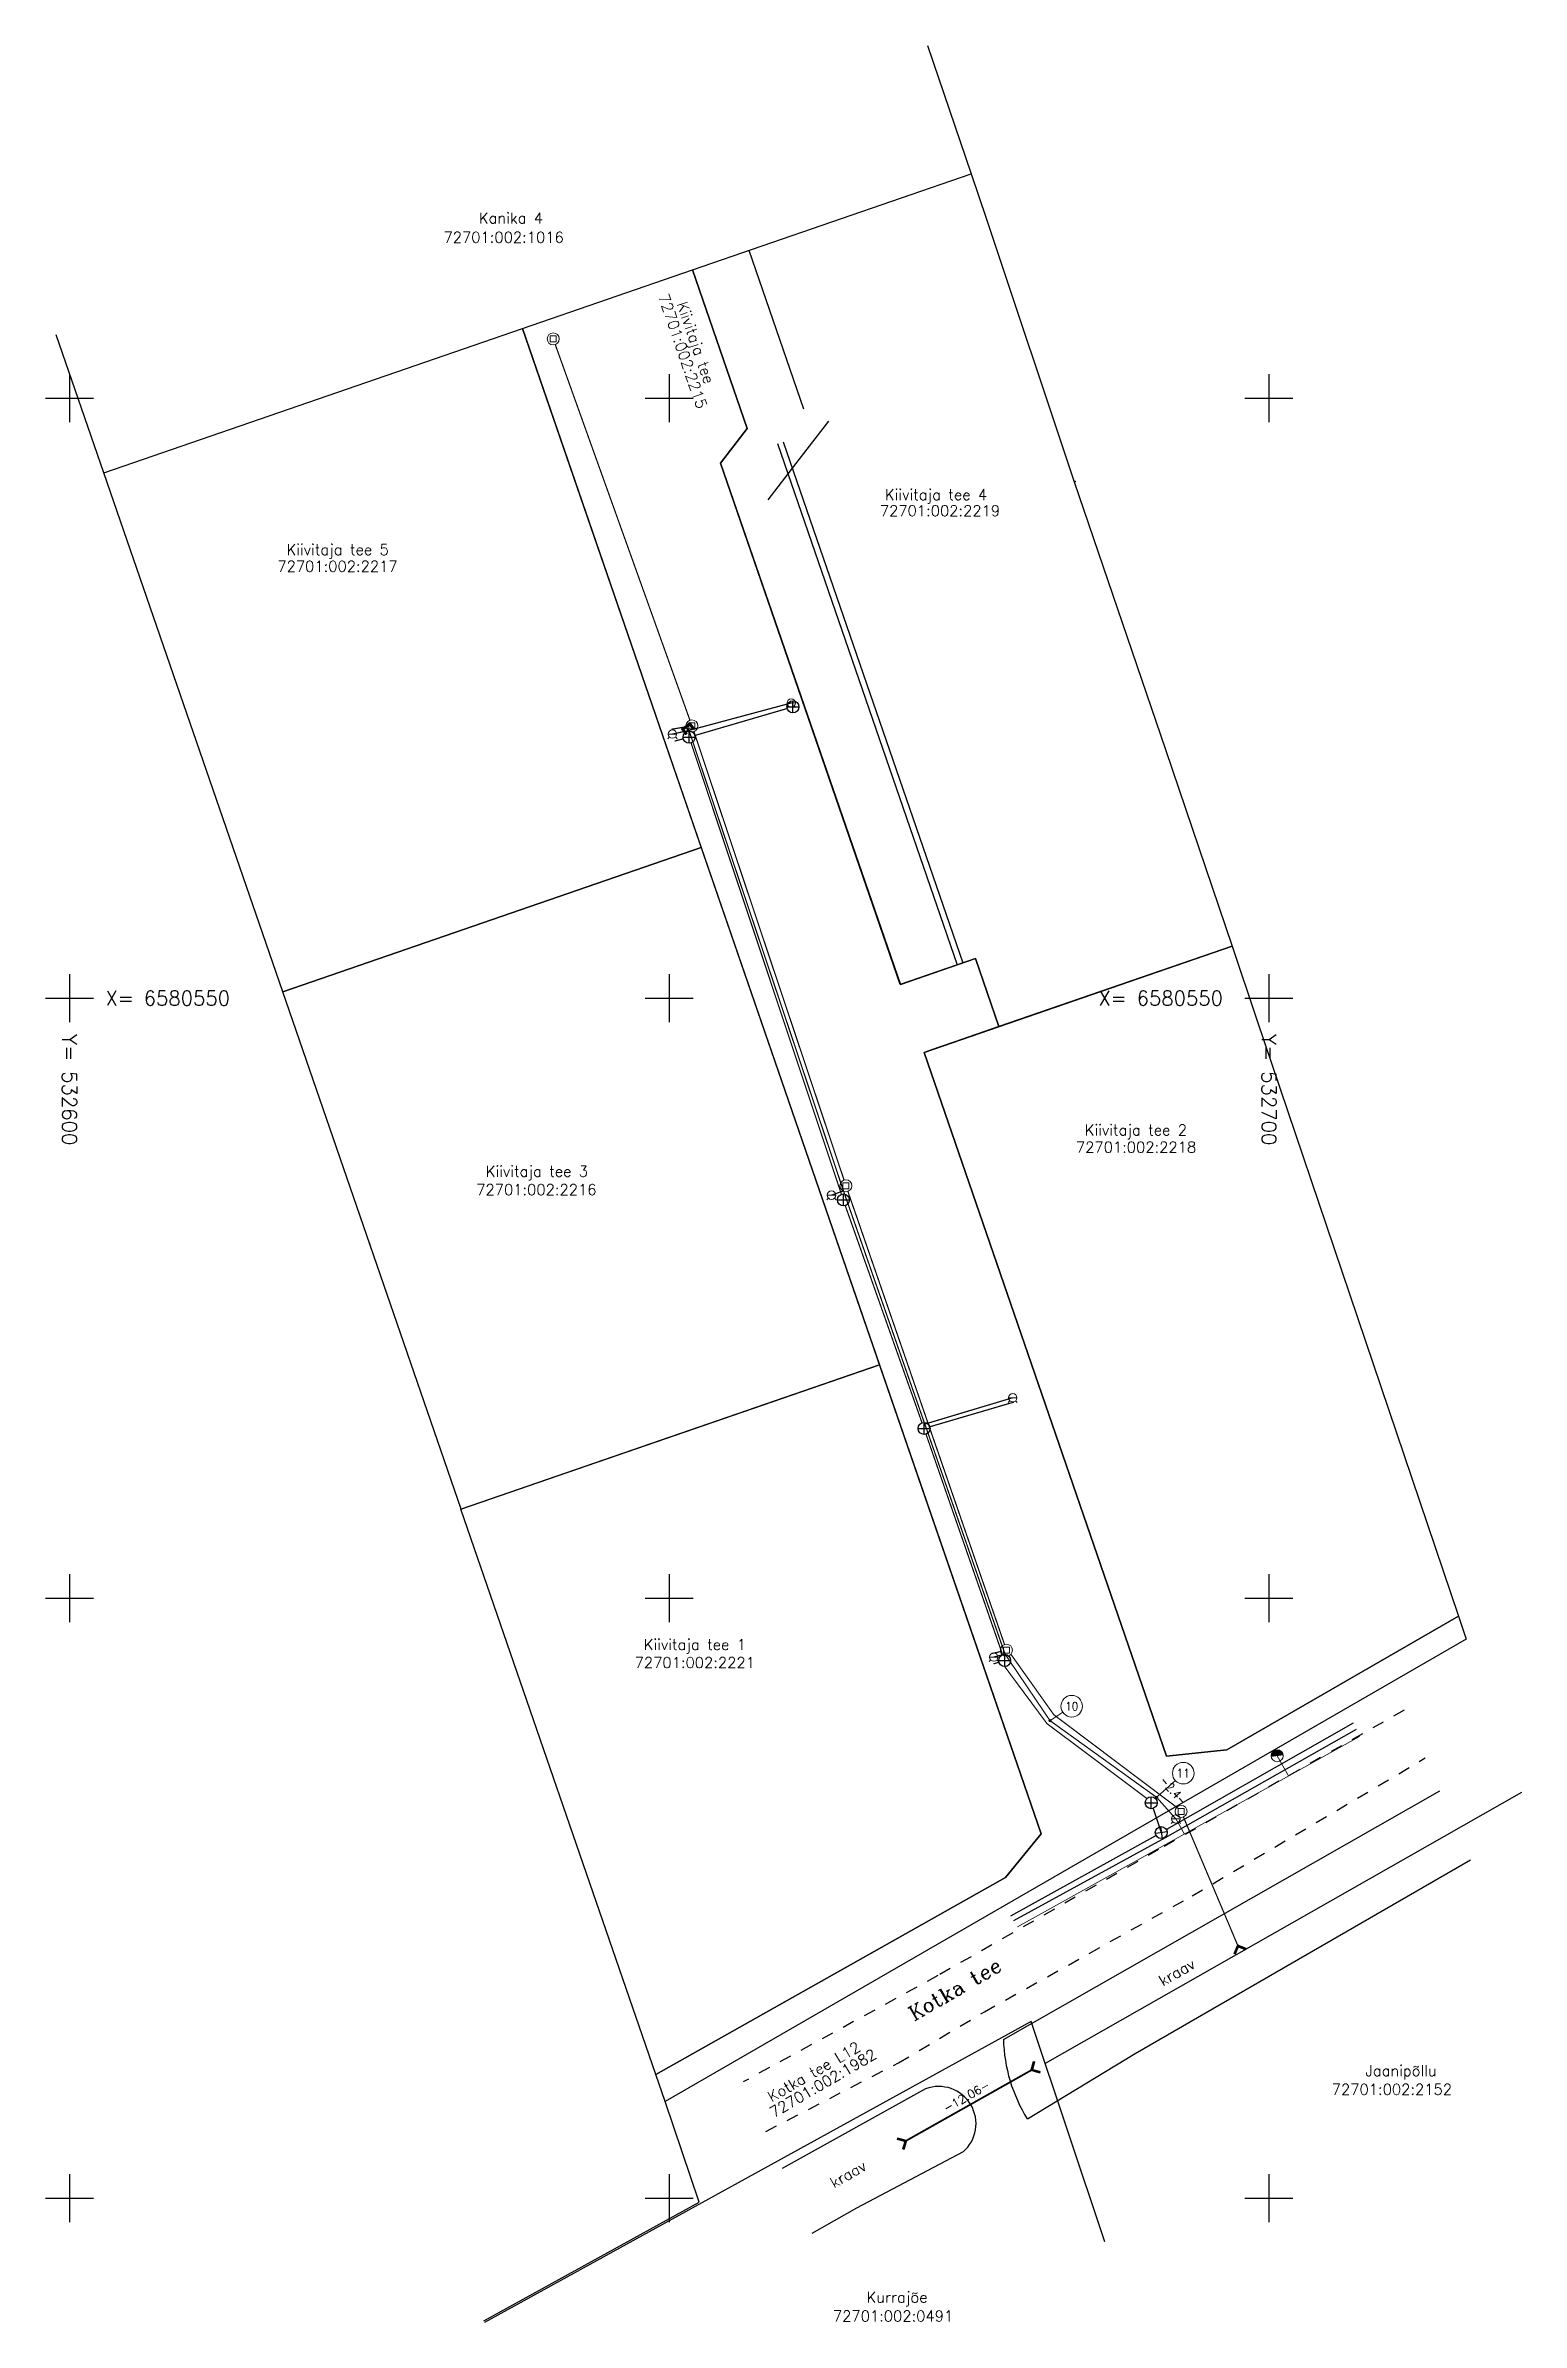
# Model space of a CAD drawing. Header units: metres. Extents: x 532598 to 532721, y 6580440 to 6580629.
import ezdxf
from ezdxf.enums import TextEntityAlignment as Align

# ---------------------------------------------------------------- set-up
doc = ezdxf.new("R2010")
doc.units = ezdxf.units.M
for name, pattern in [('KATASTRIPIIR', [0.02, 0.01, 0.01]), ('KRAAVIPERV', [0.02, 0.01, 0.01]), ('KRUUSKILL', [2, 1, -1]), ('TRUUP', [3.5, 2.5, -1])]:
    doc.linetypes.add(name, pattern=pattern)
doc.layers.get('0').update_dxf_attribs({"true_color": 0xffffff})
for name, color, linetype, lineweight, true_color in [('ABIJOONIS', 7, 'Continuous', 0, 0xffffff), ('DKAEV', 3, 'Continuous', 13, 0x00ff00), ('DTRASS', 3, 'Continuous', 13, 0x00ff00), ('VKAEV', 7, 'Continuous', 13, 0xffffff), ('VTRASS', 5, 'Continuous', 13, 0x0000ff)]:
    doc.layers.add(name, color=color, linetype=linetype, lineweight=lineweight, true_color=true_color)
for name, color, linetype, true_color in [('joonside', 7, 'Continuous', 0xffffff), ('KKAEV', 7, 'Continuous', 0xffffff), ('KTRASS', 1, 'Continuous', 0xff0000), ('PIIR', 7, 'Continuous', 0xcc6600), ('TEE', 7, 'Continuous', 0x00cc99), ('TRUUP', 6, 'Continuous', 0xff00ff), ('VEEKOGU', 5, 'Continuous', 0x0000ff), ('vork', 7, 'Continuous', 0x994c4c)]:
    doc.layers.add(name, color=color, linetype=linetype, true_color=true_color)
doc.styles.add('textstyle11', font='romans.shx')
doc.styles.add('textstyle12', font='romans.shx')
doc.styles.add('textstyle13', font='romans.shx')
doc.styles.add('textstyle142', font='romans')
doc.styles.add('textstyle15', font='romans.shx')
doc.styles.add('textstyle155', font='standard')
doc.styles.add('textstyle156', font='romanc')
doc.styles.add('textstyle157', font='romanc')
doc.styles.add('textstyle158', font='romanc')
doc.styles.add('textstyle159', font='romans')
doc.styles.add('textstyle160', font='romans')
doc.styles.add('textstyle161', font='standard')
doc.styles.add('textstyle162', font='standard')
doc.styles.add('textstyle163', font='romans')
doc.styles.add('textstyle164', font='romans')
doc.styles.add('textstyle165', font='romans')
doc.styles.add('textstyle166', font='romans')
doc.styles.add('textstyle44', font='romans')
doc.styles.add('textstyle45', font='romans')
doc.styles.add('textstyle46', font='romans')
doc.styles.add('textstyle47', font='romans')
doc.styles.add('textstyle48', font='romans')
doc.styles.add('textstyle49', font='romans')
doc.styles.add('textstyle50', font='romans')
doc.styles.add('textstyle51', font='romans')
doc.styles.add('textstyle52', font='romans')
doc.styles.add('textstyle53', font='romans')
doc.styles.add('textstyle54', font='romans')
doc.styles.add('textstyle55', font='romans')
doc.styles.add('textstyle56', font='romans')
doc.styles.add('textstyle57', font='romans')
doc.styles.add('textstyle58', font='romans')
doc.styles.add('textstyle59', font='romans')
doc.styles.add('textstyle60', font='romans')
doc.styles.add('textstyle61', font='romans')
doc.linetypes.add('-D-', pattern='A,10,-1.5,["D",textstyle12,S=1.4,R=0,X=-0.7,Y=-0.7],-1.5,10,-3', length=26)
doc.linetypes.add('-K-', pattern='A,10,-1.5,["K",textstyle11,S=1.4,R=0,X=-0.7,Y=-0.7],-1.5,10,-3', length=26)
doc.linetypes.add('-KS-', pattern='A,5,5,-1.5,["K",textstyle15,S=1.4,R=0,X=-0.7,Y=-0.7],-1.5,10,-3', length=26)
doc.linetypes.add('-V-', pattern='A,10,-1.5,["V",textstyle13,S=1.4,R=0,X=-0.7,Y=-0.7],-1.5,10,-3', length=26)

# ---------------------------------------------------------------- blocks, each defined once
blk = doc.blocks.new('VKORIS')
at = {"color": 0, "linetype": 'Continuous'}
for p, q in [((0, 4), (0, -4)), ((-4, 0), (4, 0))]:
    blk.add_line(p, q, dxfattribs=at)
blk = doc.blocks.new('KAKAEV')
at = {"color": 0, "linetype": 'Continuous'}
for p, q in [((-1, 0), (1, 0)), ((0, -1), (0, 1))]:
    blk.add_line(p, q, dxfattribs=at)
blk.add_circle((0, 0), 1, dxfattribs=at)
blk = doc.blocks.new('THYDRK')
at = {"color": 0}
blk.add_line((-1, 0), (1, 0), dxfattribs=at)
blk.add_lwpolyline([(-0.5, 0, 1, 1, 1), (0.5, 0, 1, 1, 0)], format="xyseb", dxfattribs=at)
blk.add_circle((0, 0), 1, dxfattribs=at)
blk = doc.blocks.new('DRKAEV')
at = {"color": 0, "linetype": 'Continuous'}
for p, q in [((-0.5, -0.5), (-0.5, 0.5)), ((-0.5, 0.5), (0.5, 0.5)), ((0.5, 0.5), (0.5, -0.5)), ((0.5, -0.5), (-0.5, -0.5))]:
    blk.add_line(p, q, dxfattribs=at)
blk.add_circle((0, 0), 1, dxfattribs=at)
blk = doc.blocks.new('VESIIB')
at = {"color": 0, "linetype": 'Continuous'}
for p, q in [((-0.7, 0), (0.7, 0)), ((-0.49, -0.49), (-0.77, -0.77)), ((0.49, -0.49), (0.77, -0.77))]:
    blk.add_line(p, q, dxfattribs=at)
blk.add_circle((0, 0), 0.7, dxfattribs=at)
blk = doc.blocks.new('TORVAL')
at = {"color": 0, "linetype": 'Continuous', "lineweight": 0}
for p, q in [((-1.1, 0.9), (-0.9, 1.1)), ((-0.2, 0), (-1.1, 0.9)), ((-1.09, 0.89), (-0.79, 0.99)), ((-1.05, 0.85), (-0.75, 0.95)), ((-1.04, 0.96), (-0.83, 1.03)), ((-1.01, 0.81), (-0.71, 0.91)), ((0, 0), (-1, 1)), ((-1, -1), (0, 0)), ((-0.97, 0.77), (-0.67, 0.87)), ((-0.96, 1.04), (-0.87, 1.07)), ((-0.93, 0.73), (-0.63, 0.83)), ((0.2, 0), (-0.9, 1.1)), ((-0.9, -1.1), (0.2, 0)), ((-0.89, 0.69), (-0.59, 0.79)), ((-0.86, 0.65), (-0.55, 0.75)), ((-0.82, 0.61), (-0.51, 0.71)), ((-0.78, 0.57), (-0.47, 0.67)), ((-0.74, 0.54), (-0.43, 0.64)), ((-0.7, 0.5), (-0.39, 0.6)), ((-0.66, 0.46), (-0.35, 0.56)), ((-0.62, 0.42), (-0.31, 0.52)), ((-0.58, 0.38), (-0.28, 0.48)), ((-0.54, 0.34), (-0.24, 0.44)), ((-0.5, 0.3), (-0.2, 0.4)), ((-0.46, 0.26), (-0.16, 0.36)), ((-0.42, 0.22), (-0.12, 0.32)), ((-0.4, -0.2), (0.2, 0)), ((-0.38, 0.18), (-0.08, 0.28)), ((-0.34, 0.14), (-0.04, 0.24)), ((-0.32, -0.12), (0.16, 0.04)), ((-0.3, 0.1), (0, 0.2)), ((-0.26, 0.06), (0.04, 0.16)), ((-0.24, -0.04), (0.12, 0.08)), ((-0.22, 0.02), (0.08, 0.12)), ((-1.1, -0.9), (-0.2, 0)), ((-1.1, -0.9), (-0.5, -0.7)), ((-1.1, -0.9), (-0.9, -1.1)), ((-1.06, -0.94), (-0.58, -0.78)), ((-1.02, -0.82), (-0.42, -0.63)), ((-1.02, -0.98), (-0.66, -0.86)), ((-0.98, -1.02), (-0.74, -0.94)), ((-0.95, -0.75), (-0.35, -0.55)), ((-0.94, -1.06), (-0.82, -1.02)), ((-0.87, -0.67), (-0.27, -0.47)), ((-0.79, -0.59), (-0.19, -0.39)), ((-0.71, -0.51), (-0.11, -0.31)), ((-0.63, -0.43), (-0.03, -0.23)), ((-0.55, -0.35), (0.05, -0.15)), ((-0.47, -0.27), (0.13, -0.08))]:
    blk.add_line(p, q, dxfattribs=at)
blk = doc.blocks.new('PIMIK')
at = {"color": 0, "linetype": 'Continuous', "lineweight": 0}
for p, q in [((-0.15, 0.9), (1, 0.9)), ((-0.15, -0.9), (-0.15, 0.9)), ((-0.15, 0.32), (0.42, 0.9)), ((-0.15, 0.4), (0.35, 0.9)), ((-0.15, 0.47), (0.28, 0.9)), ((-0.15, 0.54), (0.21, 0.9)), ((-0.15, 0.61), (0.14, 0.9)), ((-0.15, 0.68), (0.07, 0.9)), ((-0.15, 0.75), (0, 0.9)), ((-0.15, 0.82), (-0.07, 0.9)), ((-0.15, 0.89), (-0.14, 0.9)), ((-0.15, 0.25), (0.15, 0.55)), ((-0.15, 0.18), (0.15, 0.48)), ((-0.15, 0.11), (0.15, 0.41)), ((-0.15, 0.04), (0.15, 0.34)), ((-0.15, -0.03), (0.15, 0.27)), ((-0.15, -0.1), (0.15, 0.2)), ((-0.15, -0.17), (0.15, 0.13)), ((-0.15, -0.24), (0.15, 0.06)), ((0, -0.75), (0, 0.75)), ((0, 0.75), (1, 0.75)), ((0.15, 0.6), (1, 0.6)), ((0.15, -0.6), (0.15, 0.6)), ((0.2, 0.6), (0.49, 0.9)), ((0.27, 0.6), (0.56, 0.9)), ((0.34, 0.6), (0.63, 0.9)), ((0.41, 0.6), (0.71, 0.9)), ((0.48, 0.6), (0.78, 0.9)), ((0.55, 0.6), (0.85, 0.9)), ((0.62, 0.6), (0.92, 0.9)), ((0.69, 0.6), (0.99, 0.9)), ((0.76, 0.6), (1, 0.84)), ((0.83, 0.6), (1, 0.77)), ((0.9, 0.6), (1, 0.7)), ((0.97, 0.6), (1, 0.63)), ((1, 0.6), (1, 0.9)), ((-0.15, -0.31), (0.15, -0.01)), ((-0.15, -0.38), (0.15, -0.08)), ((-0.15, -0.46), (0.15, -0.15)), ((-0.15, -0.53), (0.15, -0.23)), ((-0.15, -0.6), (0.15, -0.3)), ((-0.15, -0.67), (0.15, -0.37)), ((-0.15, -0.74), (0.15, -0.44)), ((-0.15, -0.81), (0.15, -0.51)), ((-0.15, -0.88), (0.15, -0.58)), ((1, -0.9), (-0.15, -0.9)), ((-0.1, -0.9), (0.2, -0.6)), ((-0.03, -0.9), (0.27, -0.6)), ((1, -0.75), (0, -0.75)), ((0.04, -0.9), (0.34, -0.6)), ((0.11, -0.9), (0.41, -0.6)), ((1, -0.6), (0.15, -0.6)), ((0.18, -0.9), (0.48, -0.6)), ((0.25, -0.9), (0.55, -0.6)), ((0.32, -0.9), (0.62, -0.6)), ((0.4, -0.9), (0.69, -0.6)), ((0.47, -0.9), (0.76, -0.6)), ((0.54, -0.9), (0.83, -0.6)), ((0.61, -0.9), (0.91, -0.6)), ((0.68, -0.9), (0.98, -0.6)), ((0.75, -0.9), (1, -0.65)), ((0.82, -0.9), (1, -0.72)), ((0.89, -0.9), (1, -0.79)), ((0.96, -0.9), (1, -0.86)), ((1, -0.9), (1, -0.6))]:
    blk.add_line(p, q, dxfattribs=at)

msp = doc.modelspace()

# ---------------------------------------------------------------- linework, layer by layer
for p, q in [((532661.23, 6580599.08), (532656.67, 6580612.32)), ((532659.89, 6580593.67), (532663.31, 6580598.09)), ((532659.02, 6580596.21), (532674.02, 6580552.78)), ((532658.25, 6580591.53), (532660.47, 6580594.41))]:
    msp.add_line(p, q)
at = {"layer": 'ABIJOONIS', "color": 5, "true_color": 0x0000ff}
for p, q in [((532681.83, 6580489.84), (532682.81, 6580490.49)), ((532690.72, 6580483.46), (532692.2, 6580484.8))]:
    msp.add_line(p, q, dxfattribs=at)
for centre, radius in [((532683.56, 6580490.99), 0.9), ((532681.75, 6580489.79), 0.1), ((532692.86, 6580485.41), 0.9), ((532690.65, 6580483.39), 0.1)]:
    msp.add_circle(centre, radius, dxfattribs=at)
at = {"layer": 'DTRASS', "linetype": '-D-'}
for points in [[(532640.5, 6580604.47, 0.1, 0.1, 0), (532651.73, 6580573.16, 0.1, 0.1, 0)], [(532651.4, 6580572.61, 0.1, 0.1, 0), (532650.19, 6580572.41, 0.1, 0.1, 0)], [(532652.06, 6580572.22, 0.1, 0.1, 0), (532664.58, 6580534.84, 0.1, 0.1, 0)], [(532664.9, 6580533.89, 0.1, 0.1, 0), (532677.96, 6580496.13, 0.1, 0.1, 0)], [(532677.64, 6580495.55, 0.1, 0.1, 0), (532676.92, 6580495.39, 0.1, 0.1, 0)], [(532697.42, 6580471.02, 0.1, 0.1, 0), (532692.87, 6580481.77, 0.1, 0.1, 0)]]:
    msp.add_lwpolyline(points, format="xyseb", dxfattribs=at)
at = {"layer": 'DTRASS', "linetype": '-D-', "flags": 128}
msp.add_lwpolyline([(532678.49, 6580495.32, 0.1, 0.1, 0), (532682.07, 6580490.28, 0.1, 0.1, 0), (532692.43, 6580482.48, 0.1, 0.1, 0)], format="xyseb", dxfattribs=at)
at = {"layer": 'KTRASS', "linetype": '-K-'}
for points in [[(532652.14, 6580571.89, 0.1, 0.1, 0), (532659.84, 6580574.14, 0.1, 0.1, 0)], [(532651.18, 6580571.62, 0.1, 0.1, 0), (532650.46, 6580571.42, 0.1, 0.1, 0)], [(532651.82, 6580571.28, 0.1, 0.1, 0), (532664.36, 6580533.65, 0.1, 0.1, 0)], [(532664.68, 6580532.71, 0.1, 0.1, 0), (532671.08, 6580514.61, 0.1, 0.1, 0)], [(532671.73, 6580514.28, 0.1, 0.1, 0), (532678.75, 6580516.34, 0.1, 0.1, 0)], [(532671.41, 6580513.67, 0.1, 0.1, 0), (532677.8, 6580495.27, 0.1, 0.1, 0)]]:
    msp.add_lwpolyline(points, format="xyseb", dxfattribs=at)
at = {"layer": 'KTRASS', "linetype": '-K-', "flags": 128}
for points in [[(532677.49, 6580494.66, 0.1, 0.1, 0), (532677.04, 6580494.52, 0.1, 0.1, 0)], [(532677.97, 6580494.3, 0.1, 0.1, 0), (532681.5, 6580489.54, 0.1, 0.1, 0), (532689.83, 6580483.3, 0.1, 0.1, 0)]]:
    msp.add_lwpolyline(points, format="xyseb", dxfattribs=at)
at = {"layer": 'KTRASS', "color": 3, "linetype": '-KS-', "true_color": 0x00ff00, "flags": 128}
msp.add_lwpolyline([(532707.27, 6580489.04), (532691.36, 6580480.01), (532678.71, 6580473.11)], dxfattribs=at)
at = {"layer": 'KTRASS', "color": 3, "linetype": '-K-', "true_color": 0x00ff00}
for points in [[(532707.02, 6580489.57), (532691.47, 6580480.71)], [(532690.35, 6580482.48), (532691.03, 6580480.46)], [(532690.59, 6580480.22), (532678.47, 6580473.5)]]:
    msp.add_lwpolyline(points, dxfattribs=at)
at = {"layer": 'PIIR', "linetype": 'KATASTRIPIIR'}
msp.add_line((532671.53, 6580629.39), (532675.17, 6580618.7), dxfattribs=at)
for points in [[(532651.94, 6580610.69), (532675.17, 6580618.69), (532676.42, 6580614.99), (532683.77, 6580593.02), (532691.39, 6580570.72), (532696.93, 6580554.34), (532677.48, 6580547.63), (532675.54, 6580553.3), (532669.27, 6580551.14), (532654.29, 6580594.58), (532656.5, 6580597.46)], [(532637.76, 6580605.81), (532652.66, 6580562.56), (532617.78, 6580550.54), (532602.87, 6580593.78), (532637.76, 6580605.81), (532637.76, 6580605.81)], [(532617.78, 6580550.54), (532652.66, 6580562.56), (532667.53, 6580519.44), (532632.65, 6580507.41)], [(532671.25, 6580545.48), (532696.93, 6580554.34), (532698.98, 6580548.27), (532715.8, 6580498.51), (532696.48, 6580487.37), (532691.47, 6580486.82)], [(532632.64, 6580507.41), (532667.53, 6580519.44), (532681, 6580480.37), (532678.04, 6580476.73), (532648.89, 6580460.3)]]:
    msp.add_lwpolyline(points, close=True, dxfattribs=at)
for points in [[(532637.76, 6580605.81), (532651.94, 6580610.69), (532656.5, 6580597.46), (532654.29, 6580594.58), (532669.29, 6580551.15), (532675.53, 6580553.31), (532677.48, 6580547.63), (532671.25, 6580545.48), (532691.47, 6580486.82), (532696.48, 6580487.37), (532715.8, 6580498.51), (532716.45, 6580496.58), (532649.66, 6580458.06), (532648.89, 6580460.3), (532678.04, 6580476.73), (532681, 6580480.37), (532637.76, 6580605.8)], [(532602.87, 6580593.78), (532598.89, 6580605.29)], [(532671.81, 6580545.68), (532677.48, 6580547.63), (532675.54, 6580553.3), (532669.29, 6580551.15)], [(532721.06, 6580483.8), (532681.35, 6580461.21)], [(532686.33, 6580446.36), (532680.17, 6580464.73), (532634.59, 6580439.64)], [(532634.54, 6580439.76), (532652.51, 6580449.66), (532649.66, 6580458.06)]]:
    msp.add_lwpolyline(points, dxfattribs=at)
at = {"layer": 'PIIR', "linetype": 'Continuous'}
for p in [(532675.17, 6580618.7), (532602.87, 6580593.78), (532683.84, 6580593.07), (532625.02, 6580529.54), (532649.66, 6580458.06)]:
    msp.add_point(p, dxfattribs=at)
at = {"layer": 'TEE', "color": 8, "linetype": 'KRUUSKILL', "true_color": 0x808080}
for points in [[(532711.27, 6580490.66), (532690.8, 6580479.04), (532672.4, 6580468.54), (532656.18, 6580459.69)], [(532658.05, 6580455.55), (532669.11, 6580461.27), (532676.29, 6580465.53), (532693.61, 6580475.18), (532713.04, 6580486.68)]]:
    msp.add_lwpolyline(points, dxfattribs=at)
at = {"layer": 'TRUUP'}
msp.add_line((532659.49, 6580596.37), (532674.49, 6580552.95), dxfattribs=at)
at = {"layer": 'TRUUP', "linetype": 'TRUUP'}
msp.add_lwpolyline([(532669.72, 6580454.76, 0.15, 0.15, 0), (532680.23, 6580460.68, 0.15, 0.15, 0)], format="xyseb", dxfattribs=at)
at = {"layer": 'VEEKOGU', "color": 8, "linetype": 'KRAAVIPERV', "true_color": 0x808080}
for points in [[(532677.86, 6580463.23), (532714.25, 6580483.94)], [(532679.86, 6580456.61), (532688.85, 6580462.06), (532716.8, 6580478.2)], [(532671.38, 6580459.1), (532659.43, 6580452.48)], [(532674.51, 6580453.85), (532665.63, 6580449.15), (532661.88, 6580447.04)]]:
    msp.add_lwpolyline(points, dxfattribs=at)
for centre, radius, start, end in [((532691.07, 6580463.59), 13.21, 181.575, 211.9314), ((532672.48, 6580456.2), 3.1, 310.725, 110.7651)]:
    msp.add_arc(centre, radius, start, end, dxfattribs=at)
at = {"layer": 'VTRASS', "linetype": '-V-'}
for points in [[(532660.18, 6580574.6, 0.1, 0.1, 0), (532651.65, 6580572.31, 0.1, 0.1, 0)], [(532650.27, 6580572.01, 0.1, 0.1, 0), (532651.65, 6580572.31, 0.1, 0.1, 0)], [(532663.53, 6580533.58, 0.1, 0.1, 0), (532664.53, 6580533.94, 0.1, 0.1, 0)], [(532677.06, 6580495.09, 0.1, 0.1, 0), (532678, 6580495.34, 0.1, 0.1, 0)]]:
    msp.add_lwpolyline(points, format="xyseb", dxfattribs=at)
at = {"layer": 'VTRASS', "linetype": '-V-', "flags": 128}
for points in [[(532651.65, 6580572.31, 0.1, 0.1, 0), (532651.42, 6580572.63, 0.1, 0.1, 0)], [(532651.42, 6580572.63, 0.1, 0.1, 0), (532651.65, 6580572.31, 0.1, 0.1, 0), (532664.53, 6580533.94, 0.1, 0.1, 0), (532678, 6580495.34, 0.1, 0.1, 0), (532681.75, 6580489.79, 0.1, 0.1, 0), (532690.65, 6580483.39, 0.1, 0.1, 0), (532692.24, 6580481.6, 0.1, 0.1, 0)], [(532671.31, 6580514.5, 0.1, 0.1, 0), (532678.64, 6580516.7, 0.1, 0.1, 0)]]:
    msp.add_lwpolyline(points, format="xyseb", dxfattribs=at)
at = {"layer": 'VTRASS', "color": 3, "linetype": '-V-', "true_color": 0x00ff00}
for points in [[(532679.03, 6580472.6), (532692.93, 6580480.32), (532707.55, 6580488.47)], [(532700.69, 6580486.87), (532701.64, 6580485.18)], [(532692.24, 6580481.6), (532692.95, 6580480.33)]]:
    msp.add_lwpolyline(points, dxfattribs=at)

# ---------------------------------------------------------------- block references
at = {"layer": 'DKAEV', "xscale": 0.5, "yscale": 0.5, "zscale": 0.5}
for p in [(532640.33, 6580604.94), (532651.9, 6580572.69), (532664.74, 6580534.37), (532678.12, 6580495.66), (532692.68, 6580482.23)]:
    msp.add_blockref('DRKAEV', p, dxfattribs=at)
at = {"layer": 'DTRASS', "linetype": '-D-', "xscale": 0.500000000149841, "yscale": 0.5, "zscale": 0.5, "rotation": 112.5022873375557}
msp.add_blockref('TORVAL', (532697.42, 6580471.02), dxfattribs=at)
at = {"layer": 'KKAEV', "color": 1, "true_color": 0xff0000, "xscale": 0.5, "yscale": 0.5, "zscale": 0.5}
for p in [(532660.32, 6580574.28), (532651.66, 6580571.75), (532664.52, 6580533.18), (532671.25, 6580514.14), (532677.97, 6580494.8)]:
    msp.add_blockref('KAKAEV', p, dxfattribs=at)
at = {"layer": 'KKAEV', "color": 3, "true_color": 0x00ff00, "xscale": 0.5, "yscale": 0.5, "zscale": 0.5}
msp.add_blockref('KAKAEV', (532690.19, 6580482.95), dxfattribs=at)
at = {"layer": 'KKAEV', "color": 3, "true_color": 0x00ff00, "xscale": 0.500000000017176, "yscale": 0.5, "zscale": 0.500000000017176, "rotation": 187.3781999862128}
msp.add_blockref('KAKAEV', (532691.03, 6580480.46), dxfattribs=at)
at = {"layer": 'TRUUP', "yscale": 0.5, "zscale": 0.5}
for p, xscale, rotation in [((532680.23, 6580460.68), 0.4999999999409619, 209.5513959895731), ((532669.72, 6580454.76), 0.4999999998256968, 29.36794815402331)]:
    msp.add_blockref('TORVAL', p, dxfattribs=dict(at, xscale=xscale, rotation=rotation))
at = {"layer": 'VKAEV', "color": 5, "true_color": 0x0000ff, "xscale": 0.5, "yscale": 0.5, "zscale": 0.5}
for p in [(532660.18, 6580574.6), (532650.27, 6580572.01), (532663.53, 6580533.58), (532678.64, 6580516.7), (532677.06, 6580495.09)]:
    msp.add_blockref('VESIIB', p, dxfattribs=at)
at = {"layer": 'VKAEV', "color": 3, "true_color": 0x00ff00, "xscale": 0.500000000017176, "yscale": 0.5, "zscale": 0.500000000017176, "rotation": 187.3781999862128}
msp.add_blockref('THYDRK', (532700.69, 6580486.87), dxfattribs=at)
at = {"layer": 'VKAEV', "color": 3, "true_color": 0x00ff00, "xscale": 0.5, "yscale": 0.5, "zscale": 0.5}
msp.add_blockref('VESIIB', (532692.24, 6580481.6), dxfattribs=at)
at = {"layer": 'vork', "linetype": 'Continuous', "xscale": 0.5, "yscale": 0.5, "zscale": 0.5}
for p in [(532600, 6580600), (532650, 6580600), (532700, 6580600), (532600, 6580550), (532650, 6580550), (532700, 6580550), (532600, 6580500), (532650, 6580500), (532700, 6580500), (532600, 6580450), (532650, 6580450), (532700, 6580450)]:
    msp.add_blockref('VKORIS', p, dxfattribs=at)
at = {"layer": 'VTRASS', "xscale": 0.4999999997156908, "yscale": 0.5, "zscale": 0.5, "rotation": 307.7617255350906}
msp.add_blockref('PIMIK', (532651.42, 6580572.63), dxfattribs=at)

# ---------------------------------------------------------------- texts
at = {"layer": 'ABIJOONIS', "color": 5, "true_color": 0x0000ff}
for s, style, p in [('10', 'textstyle161', (532683.56, 6580490.99)), ('11', 'textstyle162', (532692.86, 6580485.41))]:
    msp.add_text(s, height=0.7, dxfattribs=dict(at, style=style)).set_placement(p, align=Align.MIDDLE_CENTER)
at = {"layer": 'joonside', "color": 5, "true_color": 0x0000ff, "style": 'textstyle155'}
msp.add_text('-2.4-', height=0.7, rotation=311.6944, dxfattribs=at).set_placement((532692.04, 6580483.96), align=Align.MIDDLE_CENTER)
at = {"layer": 'PIIR', "linetype": 'KATASTRIPIIR'}
for s, style, p in [('Kanika 4', 'textstyle44', (532634.13, 6580614.56)), ('72701:002:1016', 'textstyle45', (532631.18, 6580612.96)), ('72701:002:2219', 'textstyle57', (532667.56, 6580590.17)), ('Kiivitaja tee 4', 'textstyle56', (532667.99, 6580591.51)), ('Kiivitaja tee 5', 'textstyle48', (532618.1, 6580586.93)), ('72701:002:2217', 'textstyle49', (532617.33, 6580585.54)), ('72701:002:2218', 'textstyle55', (532683.91, 6580537.13)), ('Kiivitaja tee 2', 'textstyle54', (532684.65, 6580538.56)), ('Kiivitaja tee 3', 'textstyle50', (532634.71, 6580535.12)), ('72701:002:2216', 'textstyle51', (532633.91, 6580533.59)), ('Kiivitaja tee 1', 'textstyle52', (532647.88, 6580495.68)), ('72701:002:2221', 'textstyle53', (532647.12, 6580494.18)), ('Jaanipõllu', 'textstyle159', (532708.05, 6580460.17)), ('72701:002:2152', 'textstyle160', (532705.24, 6580458.61)), ('Kurrajõe', 'textstyle46', (532666.45, 6580441.29)), ('72701:002:0491', 'textstyle47', (532663.65, 6580439.72))]:
    msp.add_text(s, height=0.9, dxfattribs=dict(at, style=style)).set_placement(p)
for s, rotation, style, p in [('72701:002:2215', 289.0218, 'textstyle59', (532649.07, 6580608.52)), ('Kiivitaja tee', 289.0218, 'textstyle58', (532650.62, 6580607.86)), ('Kotka tee L12', 30.2241, 'textstyle60', (532658.54, 6580457.96)), ('72701:002:1982', 30.2241, 'textstyle61', (532658.71, 6580456.66))]:
    msp.add_text(s, height=0.9, rotation=rotation, dxfattribs=dict(at, style=style)).set_placement(p)
at = {"layer": 'TEE', "color": 8, "linetype": 'KRUUSKILL', "true_color": 0x808080, "style": 'textstyle156'}
msp.add_text('Kotka tee ', height=1.2, rotation=29.9181, dxfattribs=at).set_placement((532674.19, 6580467.61), align=Align.MIDDLE)
at = {"layer": 'TRUUP', "linetype": 'TRUUP', "style": 'textstyle142'}
msp.add_text('-12.06-', height=0.7, rotation=29.3761, dxfattribs=at).set_placement((532674.79, 6580458.47), align=Align.MIDDLE_CENTER)
at = {"layer": 'VEEKOGU', "color": 8, "linetype": 'KRAAVIPERV', "true_color": 0x808080}
for style, p in [('textstyle157', (532692.33, 6580468.83)), ('textstyle158', (532664.92, 6580452))]:
    msp.add_text('kraav', height=0.9, rotation=29.9181, dxfattribs=dict(at, style=style)).set_placement(p, align=Align.MIDDLE)
at = {"layer": 'vork'}
for style, p in [('textstyle165', (532603, 6580550)), ('textstyle163', (532685.78, 6580550))]:
    msp.add_text('X= 6580550', height=1.2, dxfattribs=dict(at, style=style)).set_placement(p, align=Align.MIDDLE_LEFT)
for s, style, p in [('Y= 532600', 'textstyle166', (532600, 6580547)), ('Y= 532700', 'textstyle164', (532700, 6580547))]:
    msp.add_text(s, height=1.2, rotation=270, dxfattribs=dict(at, style=style)).set_placement(p, align=Align.MIDDLE_LEFT)

doc.saveas('drawing.dxf')
